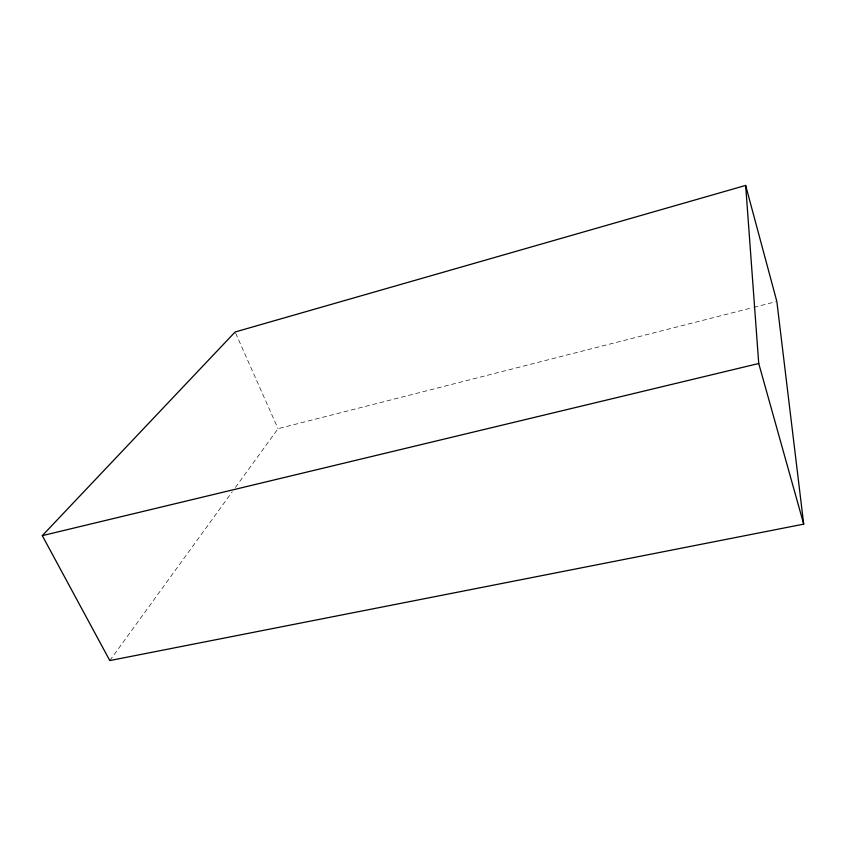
<?xml version="1.0" encoding="UTF-8"?>
<svg xmlns="http://www.w3.org/2000/svg" width="846" height="846" viewBox="0 0 846 846"><rect width="100%" height="100%" fill="white"/><g stroke="black" fill="none" stroke-linecap="round" stroke-linejoin="round"><path stroke-width="0.63" stroke-dasharray="4.23 3.17" d="M109.8 660.578L232.301 491.738M235.4 487.455L278.038 428.689L752.538 307.669M753.818 307.341L775.56 301.789M235.653 333.187L278.038 428.689"/><path stroke-width="1.27" d="M42.3 535.645L235.114 331.992L745.654 185.422L776.84 301.472L803.7 524.129L109.8 660.578L42.3 535.645L758.735 363.505L745.654 185.422M758.735 363.505L803.7 524.129"/></g></svg>
